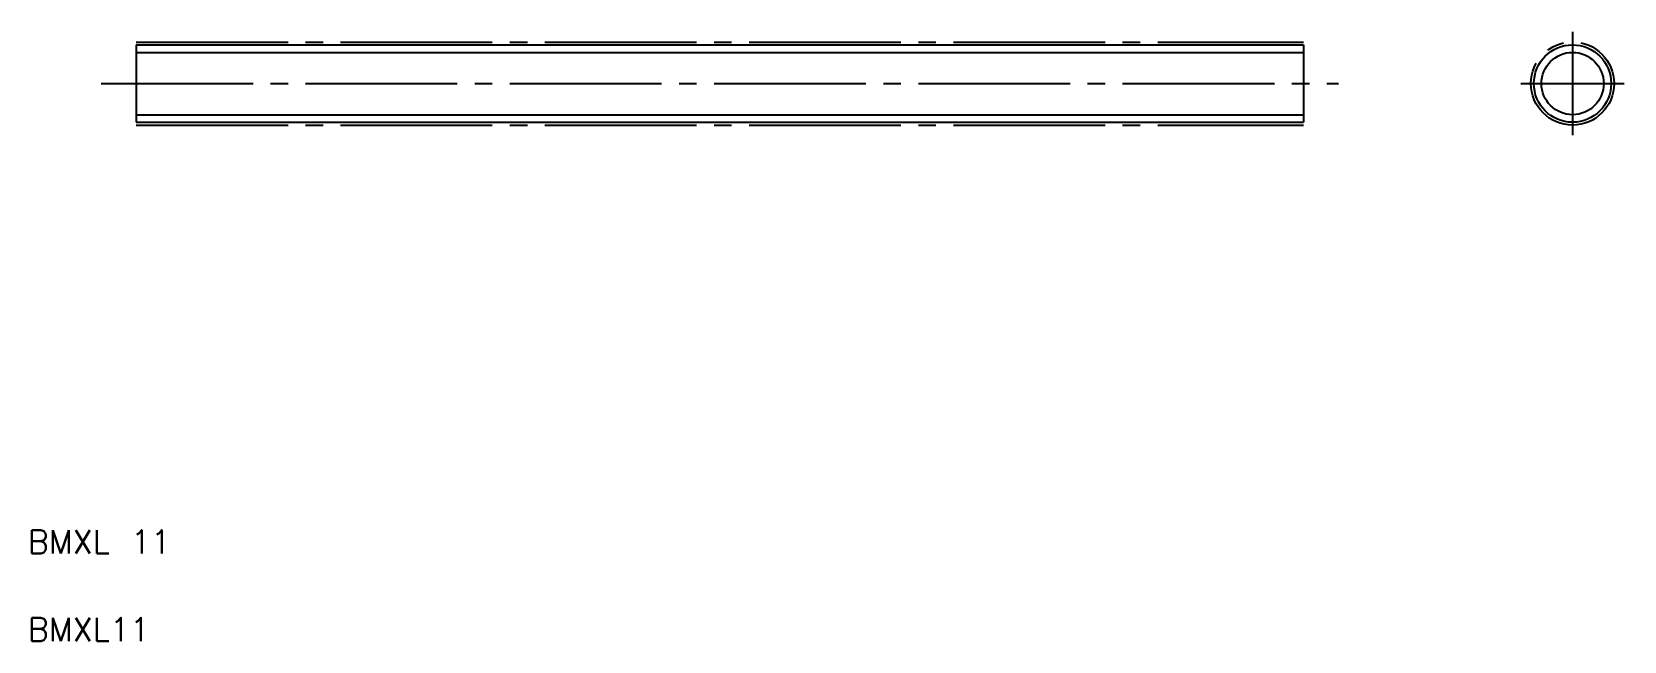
# Model space of a CAD drawing. Extents: x 5 to 142, y 5 to 57.
import ezdxf

# ---------------------------------------------------------------- set-up
doc = ezdxf.new("R2010")
doc.units = 0
doc.linetypes.add('CENTER', pattern=[17.5, 13, -1.5, 1.5, -1.5])
doc.layers.get('0').update_dxf_attribs({"linetype": 'CONTINUOUS'})
doc.layers.add('CENTER', color=1, linetype='CENTER')
doc.styles.get("Standard").update_dxf_attribs({"font": 'txt', "bigfont": 'BIGFONT'})

msp = doc.modelspace()

# ---------------------------------------------------------------- linework, layer by layer
at = {"color": 7, "linetype": 'CONTINUOUS'}
for p, q in [((14.29, 56.03), (114.29, 56.03)), ((14.29, 56.03), (14.29, 49.42)), ((114.29, 56.03), (114.29, 49.42)), ((14.29, 54.38), (14.29, 54.38)), ((14.29, 52.73), (14.29, 52.73)), ((14.29, 49.42), (114.29, 49.42))]:
    msp.add_line(p, q, dxfattribs=at)
at = {"color": 3, "linetype": 'CONTINUOUS'}
for p, q in [((14.29, 55.39), (114.29, 55.39)), ((14.29, 50.06), (114.29, 50.06))]:
    msp.add_line(p, q, dxfattribs=at)
at = {"color": 7, "linetype": 'CONTINUOUS'}
msp.add_circle((137.33, 52.73), 3.31, dxfattribs=at)
at = {"color": 3, "linetype": 'CONTINUOUS'}
msp.add_circle((137.33, 52.73), 2.67, dxfattribs=at)
at = {"layer": 'CENTER', "color": 1, "linetype": 'CENTER'}
for p, q in [((14.29, 56.28), (114.29, 56.28)), ((137.33, 57.15), (137.33, 48.31)), ((11.29, 52.73), (117.29, 52.73)), ((132.91, 52.73), (141.75, 52.73)), ((14.29, 49.17), (114.29, 49.17))]:
    msp.add_line(p, q, dxfattribs=at)
msp.add_circle((137.33, 52.73), 3.56, dxfattribs=at)

# ---------------------------------------------------------------- texts
at = {"color": 7, "linetype": 'CONTINUOUS'}
for s, p in [('BMXL 11', (5, 12.5)), ('BMXL11', (5, 5))]:
    msp.add_text(s, height=2, dxfattribs=at).set_placement(p)

doc.saveas('drawing.dxf')
